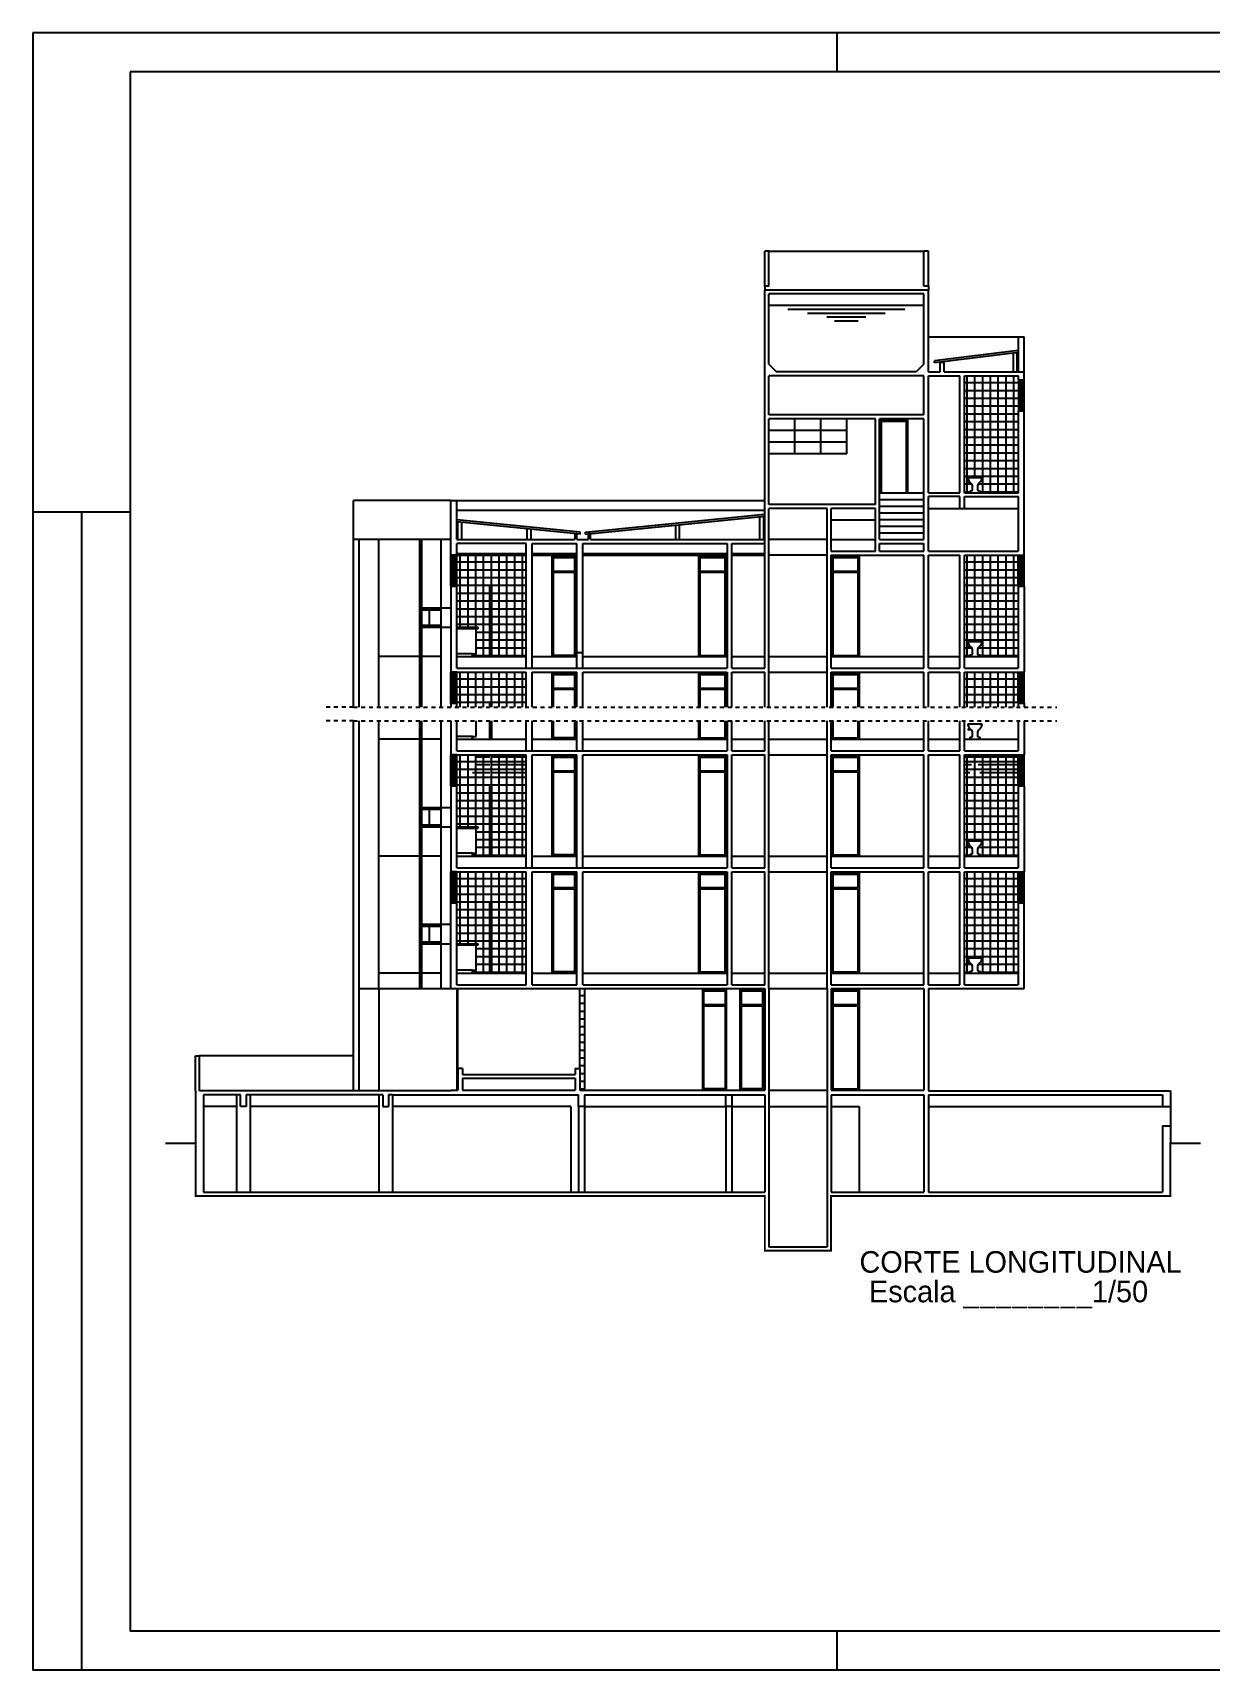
# Model space of a CAD drawing. Header units: millimetres. Extents: x 261 to 1016, y 850 to 1468.
# Drawn here: x 397.89 to 428.09, y 864.38 to 906.38 of the extents above; entities that cross this region are included whole.
import ezdxf

# ---------------------------------------------------------------- set-up
doc = ezdxf.new("R2010")
doc.units = ezdxf.units.MM
doc.linetypes.add('HIDDEN', pattern=[0.375, 0.25, -0.125])
for name, color, linetype in [('Alvenaria', 7, 'Continuous'), ('Esquadrias', 5, 'Continuous'), ('Paredebaix', 4, 'Continuous'), ('Piso', 1, 'Continuous'), ('Projeção', 8, 'HIDDEN'), ('Texto', 2, 'Continuous')]:
    doc.layers.add(name, color=color, linetype=linetype)
doc.styles.add('sandra', font='stylu.ttf', dxfattribs={"height": 0.1})
pattern_1 = [(0, (-25.14764, 109.08895), (0, 0.2), []), (90, (-25.14764, 109.08895), (-0.2, 1e-17), [])]
pattern_2 = [(0, (-25.14764, 112.08895), (0, 0.2), []), (90, (-25.14764, 112.08895), (-0.2, 1e-17), [])]
pattern_3 = [(0, (-25.14764, 114.20771), (0, 0.2), []), (90, (-25.14764, 114.20771), (-0.2, 1e-17), [])]
pattern_4 = [(0, (-25.14764, 117.20771), (0, 0.2), []), (90, (-25.14764, 117.20771), (-0.2, 1e-17), [])]

msp = doc.modelspace()

# ---------------------------------------------------------------- hatches: boundary and pattern name
at = {"layer": 'Paredebaix'}
h = msp.add_hatch(dxfattribs=at)
h.set_pattern_fill('_USER,_O', color=256, scale=0.2, pattern_type=0)
h.set_pattern_definition([(0, (-25.14764, 109.08895), (0, 0.2), [])])
h.paths.add_polyline_path([(412.04, 881.863), (411.92, 881.863), (411.92, 879.813), (411.92, 879.263), (412.04, 879.263)])
at = {"layer": 'Piso'}
h = msp.add_hatch(dxfattribs=at)
h.set_pattern_fill('_USER,_O', color=256, scale=0.2, double=1, pattern_type=0)
h.set_pattern_definition([(0, (-25.14764, 108.20771), (0, 0.2), []), (90, (-25.14764, 108.20771), (-0.2, 1e-17), [])])
h.paths.add_polyline_path([(423.169, 897.582), (421.785, 897.582), (421.785, 894.582), (421.919, 894.582), (421.919, 894.604, -0.45297), (421.937, 894.62), (421.958, 894.62, 0.228606), (421.98, 894.642), (421.98, 894.761, 0.057839), (421.964, 894.814, -0.146486), (421.872, 894.944, -0.639624), (421.89, 894.962), (422.217, 894.962, -0.639624), (422.235, 894.944, -0.146486), (422.143, 894.814, 0.057839), (422.126, 894.761), (422.126, 894.642, 0.228606), (422.149, 894.62), (422.17, 894.62, -0.45297), (422.188, 894.604), (422.188, 894.582), (423.169, 894.582)])
h.paths.add_polyline_path([(421.92, 894.832, -1), (421.886, 894.832, -1)], flags=16)
h = msp.add_hatch(dxfattribs=at)
h.set_pattern_fill('_USER', color=256, scale=0.2, style=0, double=1, pattern_type=0)
h.set_pattern_definition(pattern_4)
h.paths.add_polyline_path([(409.665, 890.382), (410.545, 890.382), (410.545, 892.982), (408.765, 892.982), (408.765, 892.182), (408.765, 891.132), (409.315, 891.132), (409.315, 891.102), (409.265, 891.102), (409.265, 890.453), (409.165, 890.453), (409.165, 890.382), (409.615, 890.382), (409.615, 892.182), (409.665, 892.182)])
h = msp.add_hatch(dxfattribs=at)
h.set_pattern_fill('_USER,_O', color=256, scale=0.2, double=1, pattern_type=0)
h.set_pattern_definition(pattern_4)
h.paths.add_polyline_path([(422.226, 890.762, -0.4135), (422.235, 890.744, -0.146486), (422.143, 890.614, 0.057839), (422.126, 890.561), (422.126, 890.442, 0.228606), (422.149, 890.42), (422.17, 890.42, -0.45297), (422.188, 890.404), (422.188, 890.382), (423.165, 890.382), (423.165, 892.182), (423.165, 892.982), (421.785, 892.982), (421.785, 890.382), (421.919, 890.382), (421.919, 890.404, -0.45297), (421.937, 890.42), (421.958, 890.42, 0.228606), (421.98, 890.442), (421.98, 890.561, 0.057839), (421.964, 890.614, -0.146486), (421.872, 890.744, -0.4135), (421.88, 890.762)])
edge = h.paths.add_edge_path()
edge.add_line((422.235, 890.745), (422.235, 890.744))
edge.add_arc((422.221, 890.749), 0.014, 339.8619, 343.4282)
edge = h.paths.add_edge_path()
edge.add_line((421.919, 890.404), (421.919, 890.405))
edge.add_arc((421.935, 890.404), 0.0162, 177.9807, 182.0193)
edge = h.paths.add_edge_path()
edge.add_line((422.188, 890.405), (422.188, 890.404))
edge.add_arc((422.171, 890.404), 0.0162, 357.9807, 362.0193)
edge = h.paths.add_edge_path()
edge.add_line((421.934, 890.42), (421.937, 890.42))
edge.add_arc((421.935, 890.404), 0.0162, 84.5429, 95.4571)
edge = h.paths.add_edge_path()
edge.add_line((422.17, 890.42), (422.173, 890.42))
edge.add_arc((422.171, 890.404), 0.0162, 84.5429, 95.4571)
edge = h.paths.add_edge_path()
edge.add_arc((422.136, 890.832), 0.278, 198.2653, 198.4446)
edge.add_arc((421.885, 890.749), 0.014, 196.5718, 200.1381, ccw=False)
h = msp.add_hatch(dxfattribs=at)
h.set_pattern_fill('_USER', color=256, scale=0.2, style=0, double=1, pattern_type=0)
h.set_pattern_definition(pattern_3)
h.paths.add_polyline_path([(409.615, 887.854), (409.265, 887.854), (409.265, 887.453), (409.165, 887.453), (409.165, 887.382), (409.615, 887.382)])
h.paths.add_polyline_path([(410.545, 887.854), (409.665, 887.854), (409.665, 887.382), (410.545, 887.382)])
h.paths.add_polyline_path([(409.665, 889.086), (410.545, 889.086), (410.545, 889.982), (408.765, 889.982), (408.765, 889.086), (409.615, 889.086), (409.615, 889.182), (409.665, 889.182)])
h = msp.add_hatch(dxfattribs=at)
h.set_pattern_fill('_USER,_O', color=256, scale=0.2, double=1, pattern_type=0)
h.set_pattern_definition(pattern_3)
edge = h.paths.add_edge_path()
edge.add_line((422.235, 887.745), (422.235, 887.744))
edge.add_arc((422.221, 887.749), 0.014, 339.8619, 343.4282)
edge = h.paths.add_edge_path()
edge.add_line((421.919, 887.404), (421.919, 887.405))
edge.add_arc((421.935, 887.404), 0.0162, 177.9807, 182.0193)
edge = h.paths.add_edge_path()
edge.add_line((422.188, 887.405), (422.188, 887.404))
edge.add_arc((422.171, 887.404), 0.0162, 357.9807, 362.0193)
edge = h.paths.add_edge_path()
edge.add_line((421.934, 887.42), (421.937, 887.42))
edge.add_arc((421.935, 887.404), 0.0162, 84.5429, 95.4571)
edge = h.paths.add_edge_path()
edge.add_line((422.17, 887.42), (422.173, 887.42))
edge.add_arc((422.171, 887.404), 0.0162, 84.5429, 95.4571)
edge = h.paths.add_edge_path()
edge.add_arc((422.136, 887.832), 0.278, 198.2653, 198.4446)
edge.add_arc((421.885, 887.749), 0.014, 196.5718, 200.1381, ccw=False)
edge = h.paths.add_edge_path()
edge.add_line((423.165, 887.854), (421.785, 887.854))
edge.add_line((421.785, 887.854), (421.785, 887.382))
edge.add_line((421.785, 887.382), (421.919, 887.382))
edge.add_line((421.919, 887.382), (421.919, 887.404))
edge.add_arc((421.935, 887.404), 0.0162, 84.5429, 182.0193, ccw=False)
edge.add_line((421.937, 887.42), (421.958, 887.42))
edge.add_arc((421.947, 887.454), 0.0357, 288.2008, 339.7084)
edge.add_line((421.98, 887.442), (421.98, 887.561))
edge.add_arc((421.745, 887.517), 0.239, 10.5804, 23.8213)
edge.add_arc((422.136, 887.832), 0.278, 198.4446, 231.7796, ccw=False)
edge.add_arc((421.885, 887.749), 0.014, 110.2777, 200.1381, ccw=False)
edge.add_line((421.88, 887.762), (422.226, 887.762))
edge.add_arc((422.221, 887.749), 0.014, -20.1381, 69.7223, ccw=False)
edge.add_arc((421.971, 887.832), 0.278, 308.2204, 341.5554, ccw=False)
edge.add_arc((422.361, 887.517), 0.239, 156.1787, 169.4196)
edge.add_line((422.126, 887.561), (422.126, 887.442))
edge.add_arc((422.16, 887.454), 0.0357, 200.2916, 251.7992)
edge.add_line((422.149, 887.42), (422.17, 887.42))
edge.add_arc((422.171, 887.404), 0.0162, -2.0193, 95.4571, ccw=False)
edge.add_line((422.188, 887.404), (422.188, 887.382))
edge.add_line((422.188, 887.382), (423.165, 887.382))
edge.add_line((423.165, 887.382), (423.165, 887.854))
h.paths.add_polyline_path([(421.785, 889.086), (423.165, 889.086), (423.165, 889.982), (421.785, 889.982)])
h = msp.add_hatch(dxfattribs=at)
h.set_pattern_fill('_USER', color=256, scale=0.2, style=0, double=1, pattern_type=0)
h.set_pattern_definition(pattern_2)
h.paths.add_polyline_path([(409.665, 885.263), (410.545, 885.263), (410.545, 887.863), (408.765, 887.863), (408.765, 887.063), (408.765, 886.013), (409.315, 886.013), (409.315, 885.983), (409.265, 885.983), (409.265, 885.334), (409.165, 885.334), (409.165, 885.263), (409.615, 885.263), (409.615, 887.063), (409.665, 887.063)])
h = msp.add_hatch(dxfattribs=at)
h.set_pattern_fill('_USER,_O', color=256, scale=0.2, double=1, pattern_type=0)
h.set_pattern_definition(pattern_2)
h.paths.add_polyline_path([(422.226, 885.643, -0.4135), (422.235, 885.625, -0.146486), (422.143, 885.495, 0.057839), (422.126, 885.442), (422.126, 885.323, 0.228606), (422.149, 885.302), (422.17, 885.302, -0.45297), (422.188, 885.285), (422.188, 885.263), (423.165, 885.263), (423.165, 887.063), (423.165, 887.863), (421.785, 887.863), (421.785, 885.263), (421.919, 885.263), (421.919, 885.285, -0.45297), (421.937, 885.302), (421.958, 885.302, 0.228606), (421.98, 885.323), (421.98, 885.442, 0.057839), (421.964, 885.495, -0.146486), (421.872, 885.625, -0.4135), (421.88, 885.643)])
edge = h.paths.add_edge_path()
edge.add_line((422.235, 885.626), (422.235, 885.625))
edge.add_arc((422.221, 885.63), 0.014, 339.8619, 343.4282)
edge = h.paths.add_edge_path()
edge.add_line((421.919, 885.285), (421.919, 885.286))
edge.add_arc((421.935, 885.286), 0.0162, 177.9807, 182.0193)
edge = h.paths.add_edge_path()
edge.add_line((422.188, 885.286), (422.188, 885.285))
edge.add_arc((422.171, 885.286), 0.0162, 357.9807, 362.0193)
edge = h.paths.add_edge_path()
edge.add_line((421.934, 885.302), (421.937, 885.302))
edge.add_arc((421.935, 885.286), 0.0162, 84.5429, 95.4571)
edge = h.paths.add_edge_path()
edge.add_line((422.17, 885.302), (422.173, 885.302))
edge.add_arc((422.171, 885.286), 0.0162, 84.5429, 95.4571)
edge = h.paths.add_edge_path()
edge.add_arc((422.136, 885.713), 0.278, 198.2653, 198.4446)
edge.add_arc((421.885, 885.63), 0.014, 196.5718, 200.1381, ccw=False)
h = msp.add_hatch(dxfattribs=at)
h.set_pattern_fill('_USER', color=256, scale=0.2, style=0, double=1, pattern_type=0)
h.set_pattern_definition(pattern_1)
h.paths.add_polyline_path([(409.665, 882.263), (410.545, 882.263), (410.545, 884.863), (408.765, 884.863), (408.765, 884.063), (408.765, 883.013), (409.315, 883.013), (409.315, 882.983), (409.265, 882.983), (409.265, 882.334), (409.165, 882.334), (409.165, 882.263), (409.615, 882.263), (409.615, 884.063), (409.665, 884.063)])
h = msp.add_hatch(dxfattribs=at)
h.set_pattern_fill('_USER,_O', color=256, scale=0.2, double=1, pattern_type=0)
h.set_pattern_definition(pattern_1)
h.paths.add_polyline_path([(422.226, 882.643, -0.4135), (422.235, 882.625, -0.146486), (422.143, 882.495, 0.057839), (422.126, 882.442), (422.126, 882.323, 0.228606), (422.149, 882.302), (422.17, 882.302, -0.45297), (422.188, 882.285), (422.188, 882.263), (423.165, 882.263), (423.165, 884.063), (423.165, 884.863), (421.785, 884.863), (421.785, 882.263), (421.919, 882.263), (421.919, 882.285, -0.45297), (421.937, 882.302), (421.958, 882.302, 0.228606), (421.98, 882.323), (421.98, 882.442, 0.057839), (421.964, 882.495, -0.146486), (421.872, 882.625, -0.4135), (421.88, 882.643)])
edge = h.paths.add_edge_path()
edge.add_line((422.235, 882.626), (422.235, 882.625))
edge.add_arc((422.221, 882.63), 0.014, 339.8619, 343.4282)
edge = h.paths.add_edge_path()
edge.add_line((421.919, 882.285), (421.919, 882.286))
edge.add_arc((421.935, 882.286), 0.0162, 177.9807, 182.0193)
edge = h.paths.add_edge_path()
edge.add_line((422.188, 882.286), (422.188, 882.285))
edge.add_arc((422.171, 882.286), 0.0162, 357.9807, 362.0193)
edge = h.paths.add_edge_path()
edge.add_line((421.934, 882.302), (421.937, 882.302))
edge.add_arc((421.935, 882.286), 0.0162, 84.5429, 95.4571)
edge = h.paths.add_edge_path()
edge.add_line((422.17, 882.302), (422.173, 882.302))
edge.add_arc((422.171, 882.286), 0.0162, 84.5429, 95.4571)
edge = h.paths.add_edge_path()
edge.add_arc((422.136, 882.713), 0.278, 198.2653, 198.4446)
edge.add_arc((421.885, 882.63), 0.014, 196.5718, 200.1381, ccw=False)

# ---------------------------------------------------------------- linework, layer by layer
at = {"layer": 'Alvenaria'}
for p, q in [((400.39, 905.381), (400.39, 865.381)), ((456.29, 905.381), (400.39, 905.381)), ((416.665, 899.882), (416.665, 900.782)), ((416.765, 900.782), (416.665, 900.782)), ((416.765, 899.882), (416.765, 900.782)), ((420.745, 899.882), (420.745, 900.782)), ((420.865, 900.782), (420.745, 900.782)), ((420.865, 899.882), (420.865, 900.782)), ((416.765, 899.882), (416.665, 899.882)), ((416.665, 894.282), (416.665, 899.782)), ((420.865, 899.782), (416.665, 899.782)), ((420.745, 899.682), (416.765, 899.682)), ((416.765, 897.882), (416.765, 899.682)), ((420.865, 899.882), (420.745, 899.882)), ((420.745, 897.882), (420.745, 899.682)), ((420.865, 897.682), (420.865, 899.782)), ((423.169, 897.682), (423.169, 898.582)), ((423.169, 898.582), (423.315, 898.582)), ((423.315, 897.682), (423.315, 898.582)), ((416.765, 897.882), (416.965, 897.682)), ((420.745, 897.582), (416.765, 897.582)), ((416.765, 896.582), (416.765, 897.582)), ((420.545, 897.682), (416.965, 897.682)), ((420.745, 897.882), (420.545, 897.682)), ((420.745, 896.582), (420.745, 897.582)), ((420.865, 897.682), (421.165, 897.682)), ((420.865, 897.582), (421.665, 897.582)), ((420.865, 894.582), (420.865, 897.582)), ((421.165, 897.682), (421.165, 897.932)), ((421.165, 897.932), (421.265, 897.932)), ((421.265, 897.682), (421.265, 897.932)), ((421.265, 897.682), (423.315, 897.682)), ((421.665, 894.582), (421.665, 897.582)), ((421.785, 894.582), (421.785, 897.582)), ((421.785, 897.582), (423.169, 897.582)), ((423.169, 897.482), (423.169, 897.582)), ((423.315, 897.482), (423.315, 897.682)), ((423.169, 897.482), (423.315, 897.482)), ((420.745, 896.582), (416.765, 896.582)), ((419.505, 896.482), (416.765, 896.482)), ((416.765, 894.282), (416.765, 896.482)), ((419.505, 894.282), (419.505, 896.482)), ((420.745, 896.482), (419.605, 896.482)), ((419.605, 893.382), (419.605, 896.482)), ((420.745, 894.582), (420.745, 896.482)), ((423.169, 894.582), (423.169, 896.682)), ((423.169, 896.682), (423.315, 896.682)), ((423.315, 892.982), (423.315, 896.682)), ((408.615, 892.982), (408.615, 894.382)), ((408.615, 894.382), (408.765, 894.382)), ((408.765, 893.382), (408.765, 894.382)), ((416.665, 893.082), (416.665, 894.282)), ((419.505, 894.282), (416.765, 894.282)), ((416.765, 893.082), (416.765, 894.182)), ((418.265, 894.182), (416.765, 894.182)), ((416.765, 889.086), (416.765, 894.182)), ((418.265, 893.082), (418.265, 894.182)), ((418.265, 889.086), (418.265, 894.182)), ((418.365, 893.082), (418.365, 894.182)), ((419.505, 894.182), (418.365, 894.182)), ((419.505, 893.082), (419.505, 894.182)), ((420.745, 893.382), (420.745, 894.582)), ((420.865, 894.582), (421.665, 894.582)), ((420.865, 893.082), (420.865, 894.482)), ((421.665, 894.482), (420.865, 894.482)), ((421.665, 894.182), (421.665, 894.482)), ((421.665, 894.182), (421.785, 894.182)), ((421.785, 894.582), (423.169, 894.582)), ((421.785, 894.482), (423.169, 894.482)), ((421.785, 894.182), (421.785, 894.482)), ((423.169, 893.082), (423.169, 894.482)), ((408.765, 893.382), (411.795, 893.382)), ((411.845, 893.532), (411.795, 893.532)), ((411.795, 893.532), (411.795, 893.382)), ((411.845, 893.382), (411.845, 893.532)), ((411.845, 893.382), (412.145, 893.382)), ((412.145, 893.382), (412.145, 893.532)), ((412.195, 893.532), (412.145, 893.532)), ((412.195, 893.382), (412.195, 893.532)), ((412.195, 893.382), (416.665, 893.382)), ((415.815, 893.382), (416.665, 893.382)), ((419.605, 893.382), (420.745, 893.382)), ((408.765, 892.982), (408.615, 892.982)), ((408.765, 892.982), (408.765, 893.282)), ((410.545, 893.282), (408.765, 893.282)), ((410.545, 892.982), (410.545, 893.282)), ((410.545, 890.082), (410.545, 892.982)), ((410.695, 890.082), (410.695, 893.282)), ((410.695, 893.282), (411.845, 893.282)), ((411.845, 890.082), (411.845, 893.282)), ((411.995, 890.082), (411.995, 893.282)), ((411.995, 893.282), (415.695, 893.282)), ((415.695, 893.282), (415.695, 890.082)), ((415.815, 890.082), (415.815, 893.282)), ((415.815, 893.282), (416.665, 893.282)), ((416.665, 890.082), (416.665, 893.282)), ((418.365, 893.082), (419.505, 893.082)), ((418.365, 890.082), (418.365, 892.982)), ((418.365, 892.982), (420.745, 892.982)), ((419.605, 893.082), (419.605, 893.282)), ((419.605, 893.282), (420.745, 893.282)), ((419.605, 893.082), (420.745, 893.082)), ((420.745, 893.082), (420.745, 893.282)), ((420.745, 890.082), (420.745, 892.982)), ((420.865, 893.082), (421.665, 893.082)), ((420.865, 893.082), (423.165, 893.082)), ((420.865, 890.082), (420.865, 892.982)), ((420.865, 892.982), (421.665, 892.982)), ((421.665, 890.082), (421.665, 892.982)), ((421.785, 890.082), (421.785, 892.982)), ((421.785, 892.982), (423.165, 892.982)), ((423.165, 892.982), (423.315, 892.982)), ((408.615, 892.182), (408.765, 892.182)), ((408.615, 892.182), (408.615, 889.982)), ((408.765, 890.082), (408.765, 892.182)), ((423.165, 892.182), (423.165, 890.082)), ((423.165, 892.182), (423.315, 892.182)), ((423.315, 892.182), (423.315, 889.982)), ((411.845, 890.484), (411.995, 890.484)), ((408.765, 889.982), (408.615, 889.982)), ((408.765, 890.082), (415.695, 890.082)), ((408.765, 889.982), (410.545, 889.982)), ((410.545, 889.086), (410.545, 889.982)), ((410.695, 889.982), (411.845, 889.982)), ((410.695, 889.086), (410.695, 889.982)), ((411.845, 889.086), (411.845, 889.982)), ((411.995, 889.982), (415.695, 889.982)), ((411.995, 889.086), (411.995, 889.982)), ((415.695, 889.982), (415.695, 889.086)), ((415.815, 890.082), (416.665, 890.082)), ((415.815, 889.982), (416.665, 889.982)), ((415.815, 889.086), (415.815, 889.982)), ((416.665, 889.086), (416.665, 889.982)), ((418.365, 890.082), (420.745, 890.082)), ((418.365, 889.982), (420.745, 889.982)), ((418.365, 889.086), (418.365, 889.982)), ((420.745, 889.086), (420.745, 889.982)), ((420.865, 890.082), (421.665, 890.082)), ((420.865, 889.982), (421.665, 889.982)), ((420.865, 889.086), (420.865, 889.982)), ((421.665, 889.086), (421.665, 889.982)), ((421.785, 890.082), (423.165, 890.082)), ((421.785, 889.982), (423.165, 889.982)), ((421.785, 889.086), (421.785, 889.982)), ((423.165, 889.982), (423.315, 889.982)), ((408.615, 889.182), (408.765, 889.182)), ((408.615, 889.182), (408.615, 889.086)), ((408.765, 889.086), (408.765, 889.182)), ((423.165, 889.182), (423.165, 889.086)), ((423.165, 889.182), (423.315, 889.182)), ((423.315, 889.182), (423.315, 889.086)), ((408.615, 888.736), (408.615, 887.863)), ((408.765, 887.963), (408.765, 888.736)), ((410.545, 887.963), (410.545, 888.736)), ((410.695, 887.963), (410.695, 888.736)), ((411.845, 887.963), (411.845, 888.736)), ((411.995, 887.963), (411.995, 888.736)), ((415.695, 888.736), (415.695, 887.963)), ((415.815, 887.963), (415.815, 888.736)), ((416.665, 887.963), (416.665, 888.736)), ((416.765, 881.863), (416.765, 888.736)), ((418.265, 881.863), (418.265, 888.736)), ((418.365, 887.963), (418.365, 888.736)), ((420.745, 887.963), (420.745, 888.736)), ((420.865, 887.963), (420.865, 888.736)), ((421.665, 887.963), (421.665, 888.736)), ((421.785, 887.963), (421.785, 888.736)), ((423.165, 888.736), (423.165, 887.963)), ((423.315, 888.736), (423.315, 887.863)), ((408.765, 887.963), (415.695, 887.963)), ((415.815, 887.963), (416.665, 887.963)), ((418.365, 887.963), (420.745, 887.963)), ((420.865, 887.963), (421.665, 887.963)), ((421.785, 887.963), (423.165, 887.963)), ((408.765, 887.863), (408.615, 887.863)), ((408.765, 887.863), (410.545, 887.863)), ((410.545, 884.963), (410.545, 887.863)), ((410.695, 884.963), (410.695, 887.863)), ((410.695, 887.863), (411.845, 887.863)), ((411.845, 884.963), (411.845, 887.863)), ((411.995, 884.963), (411.995, 887.863)), ((411.995, 887.863), (415.695, 887.863)), ((415.695, 887.863), (415.695, 884.963)), ((415.815, 884.963), (415.815, 887.863)), ((415.815, 887.863), (416.665, 887.863)), ((416.665, 884.963), (416.665, 887.863)), ((418.365, 884.963), (418.365, 887.863)), ((418.365, 887.863), (420.745, 887.863)), ((420.745, 884.963), (420.745, 887.863)), ((420.865, 884.963), (420.865, 887.863)), ((420.865, 887.863), (421.665, 887.863)), ((421.665, 884.963), (421.665, 887.863)), ((421.785, 884.963), (421.785, 887.863)), ((421.785, 887.863), (423.165, 887.863)), ((423.165, 887.863), (423.315, 887.863)), ((408.615, 887.063), (408.765, 887.063)), ((408.615, 887.063), (408.615, 884.863)), ((408.765, 884.963), (408.765, 887.063)), ((423.165, 887.063), (423.165, 884.963)), ((423.165, 887.063), (423.315, 887.063)), ((423.315, 887.063), (423.315, 884.863)), ((408.765, 884.963), (415.695, 884.963)), ((415.815, 884.963), (416.665, 884.963)), ((418.365, 884.963), (420.745, 884.963)), ((420.865, 884.963), (421.665, 884.963)), ((421.785, 884.963), (423.165, 884.963)), ((408.765, 884.863), (408.615, 884.863)), ((408.765, 884.863), (410.545, 884.863)), ((410.545, 881.963), (410.545, 884.863)), ((410.695, 881.963), (410.695, 884.863)), ((410.695, 884.863), (411.845, 884.863)), ((411.845, 881.963), (411.845, 884.863)), ((411.995, 881.963), (411.995, 884.863)), ((411.995, 884.863), (415.695, 884.863)), ((415.695, 884.863), (415.695, 881.963)), ((415.815, 881.963), (415.815, 884.863)), ((415.815, 884.863), (416.665, 884.863)), ((416.665, 881.963), (416.665, 884.863)), ((418.365, 881.963), (418.365, 884.863)), ((418.365, 884.863), (420.745, 884.863)), ((420.745, 881.963), (420.745, 884.863)), ((420.865, 881.963), (420.865, 884.863)), ((420.865, 884.863), (421.665, 884.863)), ((421.665, 881.963), (421.665, 884.863)), ((421.785, 881.963), (421.785, 884.863)), ((421.785, 884.863), (423.165, 884.863)), ((423.165, 884.863), (423.315, 884.863)), ((408.615, 881.863), (408.615, 884.063)), ((408.615, 884.063), (408.765, 884.063)), ((408.765, 881.963), (408.765, 884.063)), ((423.165, 884.063), (423.165, 881.963)), ((423.165, 884.063), (423.315, 884.063)), ((423.315, 881.863), (423.315, 884.063)), ((408.615, 881.863), (416.665, 881.863)), ((408.765, 881.963), (410.545, 881.963)), ((410.695, 881.963), (411.845, 881.963)), ((411.995, 881.963), (415.695, 881.963)), ((415.815, 881.963), (416.665, 881.963)), ((416.665, 881.863), (416.665, 879.263)), ((416.765, 881.863), (416.765, 879.143)), ((418.265, 881.863), (418.265, 879.143)), ((418.365, 881.963), (420.745, 881.963)), ((418.365, 881.863), (418.365, 879.263)), ((418.365, 881.863), (420.745, 881.863)), ((420.745, 881.863), (420.745, 879.263)), ((420.865, 881.963), (421.665, 881.963)), ((420.865, 881.863), (420.865, 879.243)), ((421.785, 881.963), (423.165, 881.963)), ((402.065, 879.243), (402.065, 880.143)), ((402.065, 880.143), (402.165, 880.143)), ((402.165, 879.243), (402.165, 880.143)), ((408.795, 879.813), (408.795, 879.263)), ((408.915, 879.813), (408.795, 879.813)), ((408.915, 879.813), (408.915, 879.663)), ((408.915, 879.663), (411.8, 879.663)), ((408.915, 879.563), (411.8, 879.563)), ((408.915, 879.563), (408.915, 879.263)), ((411.8, 879.813), (411.8, 879.663)), ((411.8, 879.813), (411.92, 879.813)), ((411.8, 879.563), (411.8, 879.263)), ((411.92, 879.813), (411.92, 879.263)), ((402.065, 879.243), (402.065, 877.893)), ((408.615, 879.243), (402.165, 879.243)), ((402.265, 879.143), (402.265, 876.643)), ((403.215, 879.143), (402.265, 879.143)), ((403.215, 878.843), (403.215, 879.143)), ((406.865, 879.143), (403.365, 879.143)), ((403.365, 879.143), (403.365, 878.843)), ((406.865, 879.143), (406.865, 878.843)), ((407.115, 879.143), (407.015, 879.143)), ((407.015, 879.143), (407.015, 878.843)), ((407.115, 879.143), (411.89, 879.143)), ((408.615, 879.263), (408.795, 879.263)), ((408.615, 879.263), (408.615, 879.243)), ((408.915, 879.263), (411.8, 879.263)), ((411.89, 878.843), (411.89, 879.143)), ((411.92, 879.263), (416.665, 879.263)), ((412.04, 879.143), (412.04, 878.843)), ((412.04, 879.143), (416.665, 879.143)), ((415.665, 878.843), (415.665, 879.143)), ((415.815, 879.143), (415.815, 878.843)), ((416.665, 879.143), (416.665, 876.643)), ((416.765, 879.143), (416.765, 875.243)), ((418.265, 879.143), (418.265, 875.243)), ((418.365, 879.263), (420.745, 879.263)), ((418.365, 879.143), (420.745, 879.143)), ((418.365, 879.143), (418.365, 876.643)), ((420.745, 879.143), (420.745, 876.643)), ((420.865, 879.243), (427.065, 879.243)), ((420.865, 879.143), (426.865, 879.143)), ((420.865, 879.143), (420.865, 876.643)), ((426.865, 879.143), (426.865, 878.843)), ((427.065, 879.243), (427.065, 878.843)), ((403.365, 878.843), (403.215, 878.843)), ((406.865, 878.843), (407.015, 878.843)), ((412.04, 878.843), (411.89, 878.843)), ((415.815, 878.843), (415.665, 878.843)), ((426.865, 878.843), (427.065, 878.843)), ((426.865, 878.343), (427.065, 878.343)), ((426.865, 878.343), (426.865, 876.643)), ((427.065, 878.343), (427.065, 877.893)), ((402.265, 876.643), (416.665, 876.643)), ((416.765, 876.543), (416.765, 875.243)), ((418.265, 876.543), (418.265, 875.243)), ((418.365, 876.643), (420.745, 876.643)), ((420.865, 876.643), (426.865, 876.643)), ((416.765, 875.243), (418.265, 875.243)), ((456.29, 865.381), (400.39, 865.381))]:
    msp.add_line(p, q, dxfattribs=at)
msp.add_lwpolyline([(401.289, 877.893, 0.05, 0.05, 0), (402.065, 877.893, 0.1, 0.1, 0)], format="xyseb", dxfattribs=at)
at = {"layer": 'Esquadrias'}
for p, q in [((423.219, 896.682), (423.219, 897.482)), ((423.269, 896.682), (423.269, 897.482)), ((408.665, 892.182), (408.665, 892.982)), ((408.715, 892.182), (408.715, 892.982)), ((423.215, 892.182), (423.215, 892.982)), ((423.265, 892.182), (423.265, 892.982)), ((408.665, 889.182), (408.665, 889.982)), ((408.715, 889.182), (408.715, 889.982)), ((423.215, 889.182), (423.215, 889.982)), ((423.265, 889.182), (423.265, 889.982)), ((408.665, 887.063), (408.665, 887.863)), ((408.715, 887.063), (408.715, 887.863)), ((423.215, 887.063), (423.215, 887.863)), ((423.265, 887.063), (423.265, 887.863)), ((408.665, 884.063), (408.665, 884.863)), ((408.715, 884.063), (408.715, 884.863)), ((423.215, 884.063), (423.215, 884.863)), ((423.265, 884.063), (423.265, 884.863))]:
    msp.add_line(p, q, dxfattribs=at)
at = {"layer": 'Paredebaix'}
for p, q in [((397.89, 906.381), (397.89, 864.381)), ((457.29, 906.381), (397.89, 906.381)), ((418.51, 906.381), (418.51, 905.381)), ((423.169, 897.482), (423.169, 896.682)), ((423.315, 896.682), (423.315, 897.482)), ((400.39, 894.081), (397.89, 894.081)), ((399.14, 894.081), (399.14, 864.381)), ((408.615, 892.182), (408.615, 892.982)), ((408.765, 893.022), (410.545, 893.022)), ((408.765, 892.982), (410.545, 892.982)), ((408.765, 892.182), (408.765, 892.982)), ((410.695, 893.022), (411.845, 893.022)), ((410.695, 892.982), (411.845, 892.982)), ((411.995, 893.022), (415.695, 893.022)), ((411.995, 892.982), (415.695, 892.982)), ((415.815, 893.022), (416.665, 893.022)), ((415.815, 892.982), (416.665, 892.982)), ((423.165, 892.182), (423.165, 892.982)), ((423.315, 892.182), (423.315, 892.982)), ((408.765, 891.132), (409.315, 891.132)), ((408.765, 891.102), (409.315, 891.102)), ((409.265, 890.453), (409.265, 891.102)), ((409.315, 891.102), (409.315, 891.132)), ((409.165, 890.453), (408.765, 890.453)), ((409.165, 890.382), (409.165, 890.453)), ((409.165, 890.453), (409.265, 890.453)), ((408.615, 889.182), (408.615, 889.982)), ((408.765, 889.182), (408.765, 889.982)), ((423.165, 889.182), (423.165, 889.982)), ((423.315, 889.182), (423.315, 889.982)), ((409.265, 888.334), (409.265, 888.736)), ((409.165, 888.334), (408.765, 888.334)), ((409.165, 888.263), (409.165, 888.334)), ((409.165, 888.334), (409.265, 888.334)), ((408.615, 887.063), (408.615, 887.863)), ((408.765, 887.063), (408.765, 887.863)), ((423.165, 887.063), (423.165, 887.863)), ((423.315, 887.063), (423.315, 887.863)), ((408.765, 886.013), (409.315, 886.013)), ((408.765, 885.983), (409.315, 885.983)), ((409.265, 885.334), (409.265, 885.983)), ((409.315, 885.983), (409.315, 886.013)), ((409.165, 885.334), (408.765, 885.334)), ((409.165, 885.263), (409.165, 885.334)), ((409.165, 885.334), (409.265, 885.334)), ((408.615, 884.063), (408.615, 884.863)), ((408.765, 884.063), (408.765, 884.863)), ((423.165, 884.063), (423.165, 884.863)), ((423.315, 884.063), (423.315, 884.863)), ((408.765, 883.013), (409.315, 883.013)), ((408.765, 882.983), (409.315, 882.983)), ((409.265, 882.334), (409.265, 882.983)), ((409.315, 882.983), (409.315, 883.013)), ((409.165, 882.334), (408.765, 882.334)), ((409.165, 882.334), (409.265, 882.334)), ((409.165, 882.263), (409.165, 882.334)), ((411.92, 879.813), (411.92, 881.863)), ((412.04, 881.863), (412.04, 879.263)), ((418.51, 865.381), (418.51, 864.381)), ((416.54, 864.381), (397.89, 864.381)), ((457.29, 864.381), (416.54, 864.381))]:
    msp.add_line(p, q, dxfattribs=at)
for points in [[(421.919, 894.582), (422.188, 894.582), (422.188, 894.605, 0.376491), (422.173, 894.62), (422.149, 894.62, -0.228606), (422.126, 894.642), (422.126, 894.761, -0.057839), (422.143, 894.814, 0.147285), (422.235, 894.945, 0.395394), (422.226, 894.962), (421.88, 894.962, 0.395394), (421.872, 894.945, 0.147285), (421.964, 894.814, -0.057839), (421.98, 894.761), (421.98, 894.642, -0.228606), (421.958, 894.62), (421.934, 894.62, 0.376491), (421.919, 894.605)], [(421.919, 890.382), (422.188, 890.382), (422.188, 890.405, 0.376491), (422.173, 890.42), (422.149, 890.42, -0.228606), (422.126, 890.442), (422.126, 890.561, -0.057839), (422.143, 890.614, 0.147285), (422.235, 890.745, 0.395394), (422.226, 890.762), (421.88, 890.762, 0.395394), (421.872, 890.745, 0.147285), (421.964, 890.614, -0.057839), (421.98, 890.561), (421.98, 890.442, -0.228606), (421.958, 890.42), (421.934, 890.42, 0.376491), (421.919, 890.405)], [(421.919, 888.263), (422.188, 888.263), (422.188, 888.286, 0.376491), (422.173, 888.302), (422.149, 888.302, -0.228606), (422.126, 888.323), (422.126, 888.442, -0.057839), (422.143, 888.495, 0.147285), (422.235, 888.626, 0.395394), (422.226, 888.643), (421.88, 888.643, 0.395394), (421.872, 888.626, 0.147285), (421.964, 888.495, -0.057839), (421.98, 888.442), (421.98, 888.323, -0.228606), (421.958, 888.302), (421.934, 888.302, 0.376491), (421.919, 888.286)], [(421.919, 885.263), (422.188, 885.263), (422.188, 885.286, 0.376491), (422.173, 885.302), (422.149, 885.302, -0.228606), (422.126, 885.323), (422.126, 885.442, -0.057839), (422.143, 885.495, 0.147285), (422.235, 885.626, 0.395394), (422.226, 885.643), (421.88, 885.643, 0.395394), (421.872, 885.626, 0.147285), (421.964, 885.495, -0.057839), (421.98, 885.442), (421.98, 885.323, -0.228606), (421.958, 885.302), (421.934, 885.302, 0.376491), (421.919, 885.286)], [(421.919, 882.263), (422.188, 882.263), (422.188, 882.286, 0.376491), (422.173, 882.302), (422.149, 882.302, -0.228606), (422.126, 882.323), (422.126, 882.442, -0.057839), (422.143, 882.495, 0.147285), (422.235, 882.626, 0.395394), (422.226, 882.643), (421.88, 882.643, 0.395394), (421.872, 882.626, 0.147285), (421.964, 882.495, -0.057839), (421.98, 882.442), (421.98, 882.323, -0.228606), (421.958, 882.302), (421.934, 882.302, 0.376491), (421.919, 882.286)]]:
    msp.add_lwpolyline(points, format="xyb", close=True, dxfattribs=at)
for centre in [(421.903, 894.832), (421.903, 890.632), (421.903, 888.513), (421.903, 885.513), (421.903, 882.513)]:
    msp.add_circle(centre, 0.0168, dxfattribs=at)
at = {"layer": 'Piso'}
for p, q in [((416.765, 900.782), (420.745, 900.782)), ((416.665, 899.882), (416.665, 899.782)), ((420.865, 899.882), (420.865, 899.782)), ((420.745, 899.382), (416.765, 899.382)), ((420.255, 899.282), (417.255, 899.282)), ((419.755, 899.182), (417.755, 899.182)), ((419.255, 899.082), (418.255, 899.082)), ((419.055, 898.982), (418.455, 898.982)), ((420.865, 898.582), (423.169, 898.582)), ((423.163, 898.232), (421.015, 897.964)), ((423.169, 898.182), (421.015, 897.913)), ((421.015, 897.913), (421.015, 897.964)), ((423.039, 897.682), (423.039, 898.166)), ((423.139, 897.682), (423.139, 898.178)), ((417.431, 895.582), (417.431, 896.482)), ((418.098, 895.582), (418.098, 896.482)), ((418.765, 895.582), (418.765, 896.482)), ((419.62, 896.452), (419.62, 894.582)), ((419.62, 896.452), (420.32, 896.452)), ((419.65, 896.422), (419.65, 894.582)), ((419.65, 896.422), (420.29, 896.422)), ((420.29, 896.422), (420.29, 894.582)), ((420.32, 896.452), (420.32, 894.582)), ((418.765, 896.182), (416.765, 896.182)), ((418.765, 895.882), (416.765, 895.882)), ((418.765, 895.582), (416.765, 895.582)), ((406.115, 889.982), (406.115, 894.382)), ((408.615, 894.382), (406.115, 894.382)), ((408.765, 894.382), (416.665, 894.382)), ((419.605, 894.582), (420.745, 894.582)), ((419.605, 894.411), (420.745, 894.411)), ((419.605, 894.239), (420.745, 894.239)), ((420.865, 894.182), (421.665, 894.182)), ((421.785, 894.182), (423.169, 894.182)), ((408.765, 894.132), (416.665, 894.132)), ((411.925, 893.574), (408.765, 893.889)), ((411.925, 893.524), (408.765, 893.839)), ((408.795, 893.382), (408.795, 893.836)), ((408.895, 893.382), (408.895, 893.826)), ((412.065, 893.574), (416.66, 894.032)), ((412.065, 893.524), (416.665, 893.982)), ((414.48, 893.382), (414.48, 893.765)), ((416.535, 893.382), (416.535, 893.969)), ((416.635, 893.382), (416.635, 893.979)), ((419.505, 893.882), (418.365, 893.882)), ((419.605, 894.068), (420.745, 894.068)), ((419.605, 893.896), (420.745, 893.896)), ((408.615, 893.382), (406.115, 893.382)), ((406.265, 889.982), (406.265, 893.382)), ((406.765, 889.982), (406.765, 893.382)), ((407.815, 889.982), (407.815, 893.382)), ((407.865, 889.982), (407.865, 893.382)), ((408.365, 889.982), (408.365, 893.382)), ((410.57, 893.382), (410.57, 893.662)), ((410.67, 893.382), (410.67, 893.647)), ((411.925, 893.524), (411.925, 893.574)), ((412.065, 893.524), (412.065, 893.574)), ((414.38, 893.382), (414.38, 893.755)), ((418.265, 893.382), (416.765, 893.382)), ((418.365, 893.382), (419.505, 893.382)), ((419.605, 893.725), (420.745, 893.725)), ((419.605, 893.554), (420.745, 893.554)), ((411.205, 892.952), (411.205, 892.572)), ((411.205, 892.952), (411.205, 890.382)), ((411.205, 892.952), (411.815, 892.952)), ((411.235, 892.922), (411.235, 892.572)), ((411.235, 892.922), (411.785, 892.922)), ((411.785, 892.922), (411.785, 892.572)), ((411.815, 892.952), (411.815, 890.382)), ((414.965, 892.952), (414.965, 890.382)), ((414.965, 892.952), (415.665, 892.952)), ((414.995, 892.922), (414.995, 892.572)), ((414.995, 892.922), (415.635, 892.922)), ((415.635, 892.922), (415.635, 892.572)), ((415.665, 892.952), (415.665, 890.382)), ((418.265, 892.982), (416.765, 892.982)), ((418.38, 892.952), (418.38, 890.382)), ((418.38, 892.952), (419.08, 892.952)), ((418.41, 892.922), (418.41, 892.572)), ((418.41, 892.922), (419.05, 892.922)), ((419.05, 892.922), (419.05, 892.572)), ((419.08, 892.952), (419.08, 890.382)), ((411.235, 892.572), (411.785, 892.572)), ((411.235, 892.542), (411.235, 890.412)), ((411.235, 892.542), (411.785, 892.542)), ((411.785, 892.542), (411.785, 890.412)), ((414.995, 892.572), (415.635, 892.572)), ((414.995, 892.542), (414.995, 890.412)), ((414.995, 892.542), (415.635, 892.542)), ((415.635, 892.542), (415.635, 890.412)), ((418.41, 892.572), (419.05, 892.572)), ((418.41, 892.542), (418.41, 890.412)), ((418.41, 892.542), (419.05, 892.542)), ((419.05, 892.542), (419.05, 890.412)), ((409.615, 890.382), (409.615, 892.182)), ((409.615, 892.182), (409.665, 892.182)), ((409.665, 890.382), (409.665, 892.182)), ((407.865, 891.632), (408.615, 891.632)), ((407.865, 891.582), (408.365, 891.582)), ((408.065, 891.132), (408.065, 891.632)), ((407.865, 891.182), (408.365, 891.182)), ((407.865, 891.132), (408.615, 891.132)), ((411.785, 890.412), (411.235, 890.412)), ((414.995, 890.412), (415.635, 890.412)), ((418.41, 890.412), (419.05, 890.412)), ((406.115, 889.086), (406.115, 889.982)), ((406.265, 889.086), (406.265, 889.982)), ((407.815, 890.382), (406.765, 890.382)), ((406.765, 889.086), (406.765, 889.982)), ((407.815, 889.086), (407.815, 889.982)), ((408.365, 890.382), (407.865, 890.382)), ((407.865, 889.086), (407.865, 889.982)), ((408.365, 889.086), (408.365, 889.982)), ((408.765, 890.382), (410.545, 890.382)), ((410.695, 890.382), (411.845, 890.382)), ((411.995, 890.382), (415.695, 890.382)), ((415.815, 890.382), (416.665, 890.382)), ((416.765, 890.382), (418.265, 890.382)), ((416.765, 889.982), (418.265, 889.982)), ((418.365, 890.382), (420.745, 890.382)), ((420.865, 890.382), (421.665, 890.382)), ((421.785, 890.382), (423.165, 890.382)), ((411.205, 889.952), (411.815, 889.952)), ((411.205, 889.952), (411.205, 889.572)), ((411.205, 889.952), (411.205, 889.086)), ((411.235, 889.922), (411.785, 889.922)), ((411.235, 889.922), (411.235, 889.572)), ((411.235, 889.572), (411.785, 889.572)), ((411.785, 889.922), (411.785, 889.572)), ((411.815, 889.952), (411.815, 889.086)), ((414.965, 889.952), (414.965, 889.086)), ((414.965, 889.952), (415.665, 889.952)), ((414.995, 889.922), (414.995, 889.572)), ((414.995, 889.922), (415.635, 889.922)), ((414.995, 889.572), (415.635, 889.572)), ((415.635, 889.922), (415.635, 889.572)), ((415.665, 889.952), (415.665, 889.086)), ((418.38, 889.952), (418.38, 889.086)), ((418.38, 889.952), (419.08, 889.952)), ((418.41, 889.922), (418.41, 889.572)), ((418.41, 889.922), (419.05, 889.922)), ((418.41, 889.572), (419.05, 889.572)), ((419.05, 889.922), (419.05, 889.572)), ((419.08, 889.952), (419.08, 889.086)), ((409.615, 889.182), (409.665, 889.182)), ((409.615, 889.086), (409.615, 889.182)), ((409.665, 889.086), (409.665, 889.182)), ((411.235, 889.542), (411.785, 889.542)), ((411.235, 889.542), (411.235, 889.086)), ((411.785, 889.542), (411.785, 889.086)), ((414.995, 889.542), (414.995, 889.086)), ((414.995, 889.542), (415.635, 889.542)), ((415.635, 889.542), (415.635, 889.086)), ((418.41, 889.542), (418.41, 889.086)), ((418.41, 889.542), (419.05, 889.542)), ((419.05, 889.542), (419.05, 889.086)), ((406.115, 887.863), (406.115, 888.736)), ((406.265, 887.863), (406.265, 888.736)), ((406.765, 887.863), (406.765, 888.736)), ((407.815, 887.863), (407.815, 888.736)), ((407.865, 887.863), (407.865, 888.736)), ((408.365, 887.863), (408.365, 888.736)), ((409.615, 888.263), (409.615, 888.736)), ((409.665, 888.263), (409.665, 888.736)), ((411.205, 888.736), (411.205, 888.263)), ((411.235, 888.736), (411.235, 888.293)), ((411.785, 888.736), (411.785, 888.293)), ((411.815, 888.736), (411.815, 888.263)), ((414.965, 888.736), (414.965, 888.263)), ((414.995, 888.736), (414.995, 888.293)), ((415.635, 888.736), (415.635, 888.293)), ((415.665, 888.736), (415.665, 888.263)), ((418.38, 888.736), (418.38, 888.263)), ((418.41, 888.736), (418.41, 888.293)), ((419.05, 888.736), (419.05, 888.293)), ((419.08, 888.736), (419.08, 888.263)), ((407.815, 888.263), (406.765, 888.263)), ((408.365, 888.263), (407.865, 888.263)), ((408.765, 888.263), (410.545, 888.263)), ((410.695, 888.263), (411.845, 888.263)), ((411.785, 888.293), (411.235, 888.293)), ((411.995, 888.263), (415.695, 888.263)), ((414.995, 888.293), (415.635, 888.293)), ((415.815, 888.263), (416.665, 888.263)), ((416.765, 888.263), (418.265, 888.263)), ((418.365, 888.263), (420.745, 888.263)), ((418.41, 888.293), (419.05, 888.293)), ((420.865, 888.263), (421.665, 888.263)), ((421.785, 888.263), (423.165, 888.263)), ((406.115, 884.863), (406.115, 887.863)), ((406.265, 884.863), (406.265, 887.863)), ((406.765, 884.863), (406.765, 887.863)), ((407.815, 884.863), (407.815, 887.863)), ((407.865, 884.863), (407.865, 887.863)), ((408.365, 884.863), (408.365, 887.863)), ((411.205, 887.833), (411.205, 887.453)), ((411.205, 887.833), (411.205, 885.263)), ((411.205, 887.833), (411.815, 887.833)), ((411.235, 887.803), (411.235, 887.453)), ((411.235, 887.803), (411.785, 887.803)), ((411.785, 887.803), (411.785, 887.453)), ((411.815, 887.833), (411.815, 885.263)), ((414.965, 887.833), (414.965, 885.263)), ((414.965, 887.833), (415.665, 887.833)), ((414.995, 887.803), (414.995, 887.453)), ((414.995, 887.803), (415.635, 887.803)), ((415.635, 887.803), (415.635, 887.453)), ((415.665, 887.833), (415.665, 885.263)), ((416.765, 887.863), (418.265, 887.863)), ((418.38, 887.833), (418.38, 885.263)), ((418.38, 887.833), (419.08, 887.833)), ((418.41, 887.803), (418.41, 887.453)), ((418.41, 887.803), (419.05, 887.803)), ((419.05, 887.803), (419.05, 887.453)), ((419.08, 887.833), (419.08, 885.263)), ((409.615, 885.263), (409.615, 887.063)), ((409.615, 887.063), (409.665, 887.063)), ((409.665, 885.263), (409.665, 887.063)), ((411.235, 887.453), (411.785, 887.453)), ((411.235, 887.423), (411.235, 885.293)), ((411.235, 887.423), (411.785, 887.423)), ((411.785, 887.423), (411.785, 885.293)), ((414.995, 887.453), (415.635, 887.453)), ((414.995, 887.423), (414.995, 885.293)), ((414.995, 887.423), (415.635, 887.423)), ((415.635, 887.423), (415.635, 885.293)), ((418.41, 887.453), (419.05, 887.453)), ((418.41, 887.423), (418.41, 885.293)), ((418.41, 887.423), (419.05, 887.423)), ((419.05, 887.423), (419.05, 885.293)), ((407.865, 886.513), (408.615, 886.513)), ((407.865, 886.463), (408.365, 886.463)), ((408.065, 886.013), (408.065, 886.513)), ((407.865, 886.063), (408.365, 886.063)), ((407.865, 886.013), (408.615, 886.013)), ((407.815, 885.263), (406.765, 885.263)), ((408.365, 885.263), (407.865, 885.263)), ((408.765, 885.263), (410.545, 885.263)), ((410.695, 885.263), (411.845, 885.263)), ((411.785, 885.293), (411.235, 885.293)), ((411.995, 885.263), (415.695, 885.263)), ((414.995, 885.293), (415.635, 885.293)), ((415.815, 885.263), (416.665, 885.263)), ((416.765, 885.263), (418.265, 885.263)), ((418.365, 885.263), (420.745, 885.263)), ((418.41, 885.293), (419.05, 885.293)), ((420.865, 885.263), (421.665, 885.263)), ((421.785, 885.263), (423.165, 885.263)), ((406.115, 879.243), (406.115, 884.863)), ((406.265, 879.243), (406.265, 884.863)), ((406.765, 881.863), (406.765, 884.863)), ((407.815, 881.863), (407.815, 884.863)), ((407.865, 881.863), (407.865, 884.863)), ((408.365, 881.863), (408.365, 884.863)), ((411.205, 884.833), (411.205, 884.453)), ((411.205, 884.833), (411.205, 882.263)), ((411.205, 884.833), (411.815, 884.833)), ((411.235, 884.803), (411.235, 884.453)), ((411.235, 884.803), (411.785, 884.803)), ((411.785, 884.803), (411.785, 884.453)), ((411.815, 884.833), (411.815, 882.263)), ((414.965, 884.833), (414.965, 882.263)), ((414.965, 884.833), (415.665, 884.833)), ((414.995, 884.803), (414.995, 884.453)), ((414.995, 884.803), (415.635, 884.803)), ((415.635, 884.803), (415.635, 884.453)), ((415.665, 884.833), (415.665, 882.263)), ((416.765, 884.863), (418.265, 884.863)), ((418.38, 884.833), (418.38, 882.263)), ((418.38, 884.833), (419.08, 884.833)), ((418.41, 884.803), (418.41, 884.453)), ((418.41, 884.803), (419.05, 884.803)), ((419.05, 884.803), (419.05, 884.453)), ((419.08, 884.833), (419.08, 882.263)), ((411.235, 884.453), (411.785, 884.453)), ((411.235, 884.423), (411.235, 882.293)), ((411.235, 884.423), (411.785, 884.423)), ((411.785, 884.423), (411.785, 882.293)), ((414.995, 884.453), (415.635, 884.453)), ((414.995, 884.423), (415.635, 884.423)), ((414.995, 884.423), (414.995, 882.293)), ((415.635, 884.423), (415.635, 882.293)), ((418.41, 884.453), (419.05, 884.453)), ((418.41, 884.423), (418.41, 882.293)), ((418.41, 884.423), (419.05, 884.423)), ((419.05, 884.423), (419.05, 882.293)), ((409.615, 882.263), (409.615, 884.063)), ((409.615, 884.063), (409.665, 884.063)), ((409.665, 882.263), (409.665, 884.063)), ((407.865, 883.513), (408.615, 883.513)), ((407.865, 883.463), (408.365, 883.463)), ((408.065, 883.013), (408.065, 883.513)), ((407.865, 883.063), (408.365, 883.063)), ((407.865, 883.013), (408.615, 883.013)), ((407.815, 882.263), (406.765, 882.263)), ((408.365, 882.263), (407.865, 882.263)), ((408.765, 882.263), (410.545, 882.263)), ((410.695, 882.263), (411.845, 882.263)), ((411.785, 882.293), (411.235, 882.293)), ((411.995, 882.263), (415.695, 882.263)), ((414.995, 882.293), (415.635, 882.293)), ((415.815, 882.263), (416.665, 882.263)), ((416.765, 882.263), (418.265, 882.263)), ((418.365, 882.263), (420.745, 882.263)), ((418.41, 882.293), (419.05, 882.293)), ((420.865, 882.263), (421.665, 882.263)), ((421.785, 882.263), (423.165, 882.263)), ((406.265, 881.863), (408.615, 881.863)), ((406.765, 881.863), (406.765, 879.243)), ((408.765, 881.863), (408.765, 879.263)), ((408.795, 879.813), (408.795, 881.863)), ((415.065, 881.833), (415.065, 881.453)), ((415.065, 881.833), (415.065, 879.263)), ((415.065, 881.833), (415.675, 881.833)), ((415.095, 881.803), (415.095, 881.453)), ((415.095, 881.803), (415.645, 881.803)), ((415.645, 881.803), (415.645, 881.453)), ((415.675, 881.833), (415.675, 879.263)), ((416.025, 881.833), (416.025, 881.453)), ((416.025, 881.833), (416.025, 879.263)), ((416.025, 881.833), (416.635, 881.833)), ((416.055, 881.803), (416.055, 881.453)), ((416.055, 881.803), (416.605, 881.803)), ((416.605, 881.803), (416.605, 881.453)), ((416.635, 881.833), (416.635, 879.263)), ((416.765, 881.863), (418.265, 881.863)), ((418.38, 881.833), (418.38, 879.263)), ((418.38, 881.833), (419.08, 881.833)), ((418.41, 881.803), (418.41, 881.453)), ((418.41, 881.803), (419.05, 881.803)), ((419.05, 881.803), (419.05, 881.453)), ((419.08, 881.833), (419.08, 879.263)), ((420.865, 881.863), (423.315, 881.863)), ((415.095, 881.453), (415.645, 881.453)), ((415.095, 881.423), (415.095, 879.293)), ((415.095, 881.423), (415.645, 881.423)), ((415.645, 881.423), (415.645, 879.293)), ((416.055, 881.453), (416.605, 881.453)), ((416.055, 881.423), (416.055, 879.293)), ((416.055, 881.423), (416.605, 881.423)), ((416.605, 881.423), (416.605, 879.293)), ((418.41, 881.453), (419.05, 881.453)), ((418.41, 881.423), (418.41, 879.293)), ((418.41, 881.423), (419.05, 881.423)), ((419.05, 881.423), (419.05, 879.293)), ((406.115, 880.143), (402.165, 880.143)), ((403.115, 879.143), (403.115, 876.643)), ((403.465, 879.143), (403.465, 876.643)), ((406.765, 879.143), (406.765, 876.643)), ((407.115, 879.143), (407.115, 876.643)), ((415.645, 879.293), (415.095, 879.293)), ((416.605, 879.293), (416.055, 879.293)), ((416.765, 879.263), (418.265, 879.263)), ((418.41, 879.293), (419.05, 879.293)), ((403.115, 878.843), (402.265, 878.843)), ((406.765, 878.843), (403.465, 878.843)), ((411.69, 878.843), (407.115, 878.843)), ((411.69, 878.843), (411.69, 876.643)), ((411.89, 878.843), (411.89, 876.643)), ((412.04, 878.843), (412.04, 876.643)), ((412.04, 878.843), (415.665, 878.843)), ((415.665, 878.843), (415.665, 876.643)), ((415.815, 878.843), (415.815, 876.643)), ((415.815, 878.843), (416.665, 878.843)), ((416.765, 878.843), (418.265, 878.843)), ((418.365, 878.843), (419.08, 878.843)), ((419.08, 878.843), (419.08, 876.643)), ((420.865, 878.843), (426.865, 878.843)), ((427.065, 878.843), (427.065, 878.343))]:
    msp.add_line(p, q, dxfattribs=at)
msp.add_lwpolyline([(401.289, 877.893, 0.05, 0.05, 0), (402.065, 877.893, 0.05, 0.05, 0), (402.065, 876.543, 0.05, 0.05, 0), (416.665, 876.543, 0.05, 0.05, 0), (416.665, 875.143, 0.05, 0.05, 0), (418.365, 875.143, 0.05, 0.05, 0), (418.365, 876.543, 0.05, 0.05, 0), (420.865, 876.543, 0.05, 0.05, 0), (427.065, 876.543, 0.05, 0.05, 0), (427.065, 877.893, 0.05, 0.05, 0), (427.84, 877.893, 0.1, 0.1, 0)], format="xyseb", dxfattribs=at)
at = {"layer": 'Projeção', "color": 2, "ltscale": 0.3}
for p, q in [((406.115, 889.086), (405.316, 889.086)), ((406.115, 888.736), (405.317, 888.736)), ((406.115, 889.086), (423.315, 889.086)), ((406.115, 888.736), (423.315, 888.736)), ((423.315, 889.086), (424.155, 889.086)), ((423.315, 888.736), (424.155, 888.736))]:
    msp.add_line(p, q, dxfattribs=at)

# ---------------------------------------------------------------- texts
at = {"layer": 'Texto', "style": 'sandra'}
for s, p in [('CORTE LONGITUDINAL', (419.092, 874.577)), ('Escala ________1/50', (419.336, 873.819))]:
    msp.add_text(s, height=0.55332, dxfattribs=at).set_placement(p)

doc.saveas('drawing.dxf')
